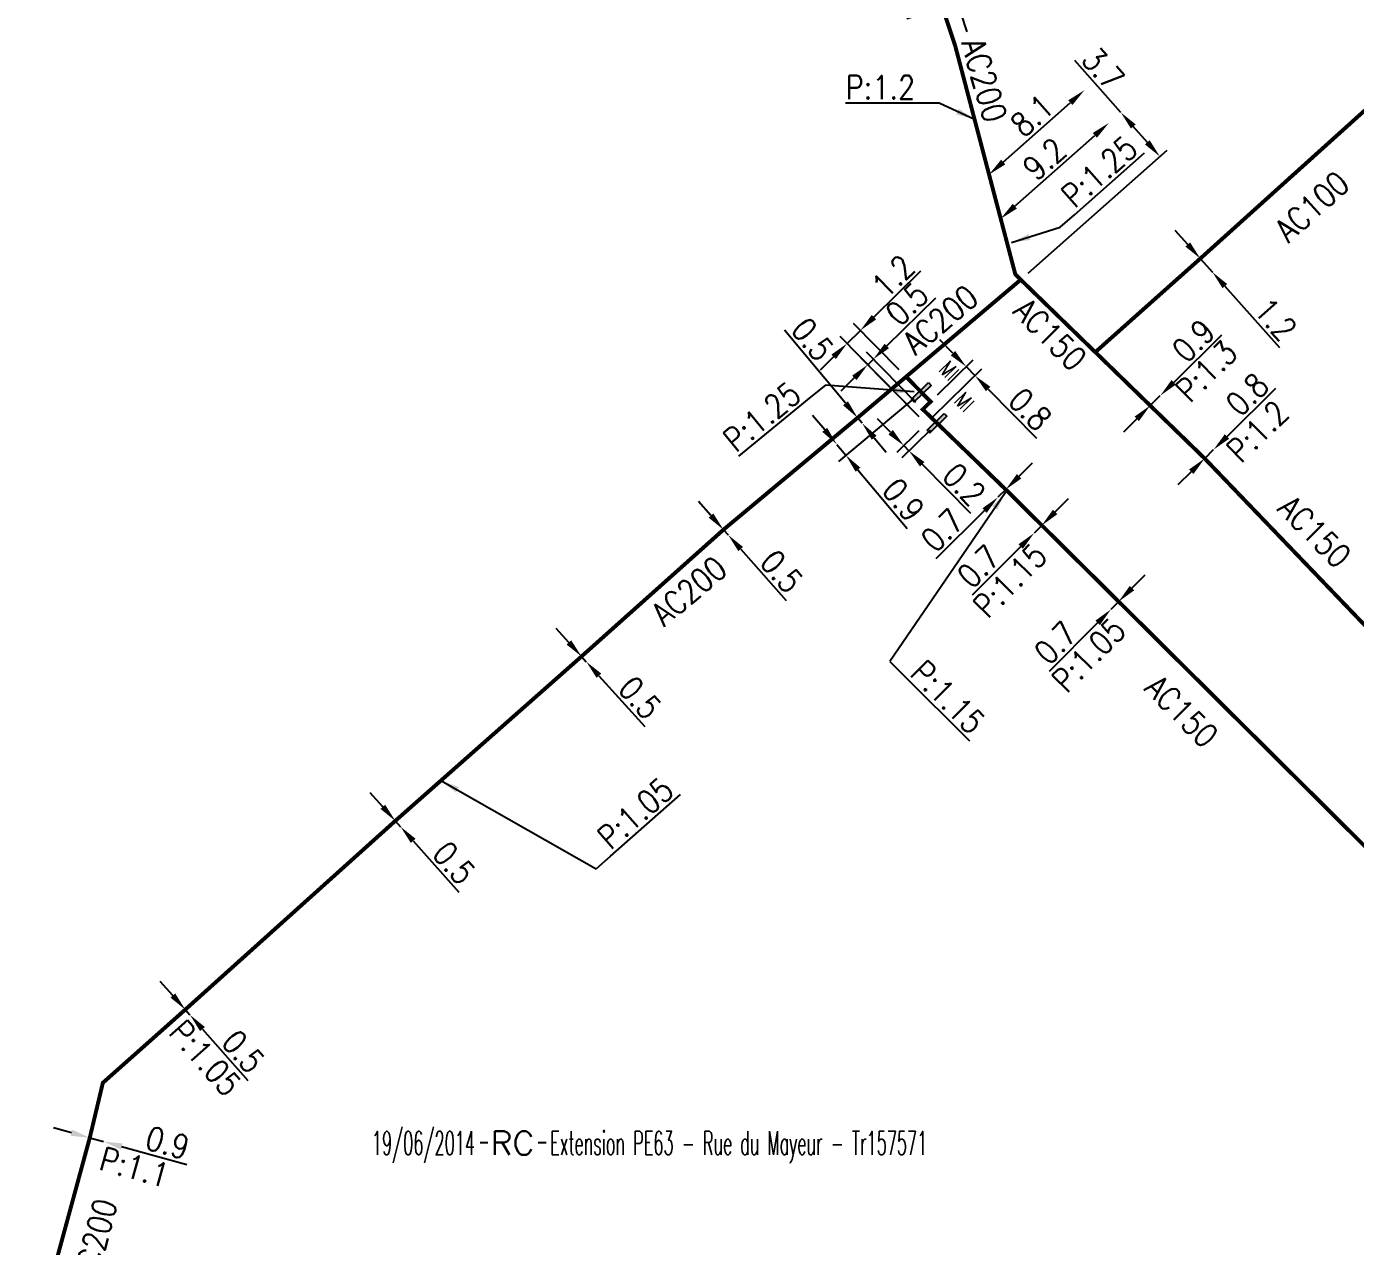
# Model space of a CAD drawing. Header units: millimetres. Extents: x 160996 to 162003, y 120996 to 122000.
# Drawn here: x 161427.9 to 161512.5, y 121206 to 121283.6 of the extents above; entities that cross this region are included whole.
import ezdxf
from ezdxf.enums import TextEntityAlignment as Align

# ---------------------------------------------------------------- set-up
doc = ezdxf.new("R2010")
doc.units = ezdxf.units.MM
doc.header["$PDMODE"] = 34
doc.linetypes.add('L_25_AP', pattern=[2000, 1000, 1000])
doc.layers.get('0').update_dxf_attribs({"linetype": 'CONTINUOUS'})
doc.layers.get('Defpoints').update_dxf_attribs({"linetype": 'CONTINUOUS'})
for name, color, linetype in [('L_150', 1, 'CONTINUOUS'), ('L_340', 7, 'CONTINUOUS'), ('L_910', 7, 'CONTINUOUS')]:
    doc.layers.add(name, color=color, linetype=linetype)
doc.styles.get("Standard").update_dxf_attribs({"font": 'romans.shx', "width": 0.85})
doc.dimstyles.get("Standard").update_dxf_attribs({"dimtxt": 1.5, "dimasz": 1.2, "dimexe": 0.625, "dimexo": 0.625, "dimgap": 0.25, "dimtad": 1, "dimdec": 1, "dimzin": 0, "dimdsep": 46, "dimtxsty": 'Standard', "dimcen": -0.5, "dimadec": 0, "dimazin": 0, "dimtfac": 1, "dimtdec": 1, "dimtmove": 0, "dimatfit": 3, "dimfxl": 0, "dimtolj": 1, "dimtzin": 0, "dimarcsym": 0})

# ---------------------------------------------------------------- blocks, each defined once
blk = doc.blocks.new('GIS_MODF')
at = {"color": 0, "linetype": 'Continuous', "flags": 128}
for points in [[(-2.176, -0.014), (-1.676, -0.014)], [(1.519, -0.014), (2.019, -0.014)]]:
    blk.add_lwpolyline(points, dxfattribs=at)
at = {"color": 0, "linetype": 'Continuous', "width": 0.5}
blk.add_attdef('DATE', text='', height=1.5, dxfattribs=at).set_placement((-2.502, -0.798), align=Align.RIGHT)
at = {"color": 0, "linetype": 'Continuous', "width": 1.771291}
blk.add_attdef('USER', text='', height=1.5, dxfattribs=at).set_placement((-1.507, -0.798), (1.276, -0.798), align=Align.FIT)
at = {"color": 0, "linetype": 'Continuous', "width": 0.5}
blk.add_attdef('DESC', (2.289, -0.798), '', height=1.5, dxfattribs=at)
blk = doc.blocks.new('L_340_16')
at = {"linetype": 'Continuous'}
blk.add_hatch(color=0, dxfattribs=at).paths.add_polyline_path([(0.125, 0.75), (-0.125, 0.75), (-0.125, -0.75), (0.125, -0.75)])
at = {"color": 0, "linetype": 'Continuous'}
blk.add_lwpolyline([(-0.125, 0.75), (0.125, 0.75), (0.125, -0.75), (-0.125, -0.75)], close=True, dxfattribs=at)
at = {"color": 0, "linetype": 'Continuous', "width": 0.75}
for tag, height, flags, p in [('MI', 1, 8, (0, 2.5)), ('DEF_LEG', 1.2, 3, (0, -5)), ('DEF_COUP', 1.2, 3, (0, -7.5)), ('DEF_TYPE', 1.2, 3, (0, -10))]:
    blk.add_attdef(tag, text='', height=height, dxfattribs=dict(at, flags=flags)).set_placement(p, align=Align.MIDDLE)
blk = doc.blocks.new('*D1144')
at = {"layer": 'Defpoints', "color": 0, "linetype": 'Continuous', "transparency": 16777216}
for p in [(161503.439, 121256.732), (161503.439, 121256.732), (161502.87, 121256.17)]:
    blk.add_point(p, dxfattribs=at)
at = {"layer": 'L_150', "color": 0, "linetype": 'Continuous', "lineweight": -2, "transparency": 16777216}
for p, q in [((161504.293, 121257.575), (161507.404, 121260.646)), ((161502.87, 121256.17), (161503.439, 121256.732)), ((161502.016, 121255.327), (161501.162, 121254.484))]:
    blk.add_line(p, q, dxfattribs=at)
at = {"layer": 'L_150', "color": 0, "linetype": 'Continuous', "transparency": 16777216}
for points in [[(161504.153, 121257.718), (161504.434, 121257.433), (161503.439, 121256.732)], [(161501.875, 121255.47), (161502.156, 121255.185), (161502.87, 121256.17)]]:
    blk.add_solid(points, dxfattribs=at)
at = {"layer": 'L_150', "color": 0, "linetype": 'Continuous', "transparency": 16777216, "insert": (161505.573, 121260.244), "char_height": 1.5, "attachment_point": 5, "rotation": 44.6239}
blk.add_mtext('\\A1;0.8', dxfattribs=at)
blk = doc.blocks.new('*D1145')
at = {"layer": 'Defpoints', "color": 0, "linetype": 'Continuous', "transparency": 16777216}
for p in [(161500.046, 121260.17), (161500.046, 121260.17), (161499.405, 121259.538)]:
    blk.add_point(p, dxfattribs=at)
at = {"layer": 'L_150', "color": 0, "linetype": 'Continuous', "lineweight": -2, "transparency": 16777216}
for p, q in [((161500.9, 121261.013), (161503.968, 121264.041)), ((161499.405, 121259.538), (161500.046, 121260.17)), ((161498.551, 121258.695), (161497.697, 121257.852))]:
    blk.add_line(p, q, dxfattribs=at)
at = {"layer": 'L_150', "color": 0, "linetype": 'Continuous', "transparency": 16777216}
for points in [[(161500.76, 121261.156), (161501.04, 121260.871), (161500.046, 121260.17)], [(161498.411, 121258.838), (161498.692, 121258.553), (161499.405, 121259.538)]]:
    blk.add_solid(points, dxfattribs=at)
at = {"layer": 'L_150', "color": 0, "linetype": 'Continuous', "transparency": 16777216, "insert": (161502.159, 121263.66), "char_height": 1.5, "attachment_point": 5, "rotation": 44.6239}
blk.add_mtext('\\A1;0.9', dxfattribs=at)
blk = doc.blocks.new('*D1146')
at = {"layer": 'Defpoints', "color": 0, "linetype": 'Continuous', "transparency": 16777216}
for p in [(161502.593, 121268.89), (161503.358, 121268.031), (161503.358, 121268.031)]:
    blk.add_point(p, dxfattribs=at)
at = {"layer": 'L_150', "color": 0, "linetype": 'Continuous', "lineweight": -2, "transparency": 16777216}
for p, q in [((161501.794, 121269.786), (161500.996, 121270.682)), ((161502.593, 121268.89), (161503.358, 121268.031)), ((161504.156, 121267.135), (161507.628, 121263.24))]:
    blk.add_line(p, q, dxfattribs=at)
at = {"layer": 'L_150', "color": 0, "linetype": 'Continuous', "transparency": 16777216}
for points in [[(161501.944, 121269.919), (161501.645, 121269.653), (161502.593, 121268.89)], [(161504.305, 121267.268), (161504.007, 121267.002), (161503.358, 121268.031)]]:
    blk.add_solid(points, dxfattribs=at)
at = {"layer": 'L_150', "color": 0, "linetype": 'Continuous', "transparency": 16777216, "insert": (161507.38, 121265.021), "char_height": 1.5, "attachment_point": 5, "rotation": 311.7048}
blk.add_mtext('\\A1;1.2', dxfattribs=at)
blk = doc.blocks.new('*D1147')
at = {"layer": 'Defpoints', "color": 0, "linetype": 'Continuous', "transparency": 16777216}
for p in [(161497.533, 121278.189), (161497.533, 121278.189), (161491.169, 121267.545)]:
    blk.add_point(p, dxfattribs=at)
at = {"layer": 'L_150', "color": 0, "linetype": 'Continuous', "lineweight": -2, "transparency": 16777216}
for p, q in [((161497.533, 121278.189), (161494.609, 121281.492)), ((161499.224, 121276.28), (161498.329, 121277.291)), ((161491.637, 121267.959), (161500.488, 121275.796))]:
    blk.add_line(p, q, dxfattribs=at)
at = {"layer": 'L_150', "color": 0, "linetype": 'Continuous', "transparency": 16777216}
for points in [[(161498.479, 121277.424), (161498.179, 121277.159), (161497.533, 121278.189)], [(161499.374, 121276.413), (161499.074, 121276.148), (161500.02, 121275.382)]]:
    blk.add_solid(points, dxfattribs=at)
at = {"layer": 'L_150', "color": 0, "linetype": 'Continuous', "transparency": 16777216, "insert": (161496.409, 121280.968), "char_height": 1.5, "attachment_point": 5, "rotation": 311.52715}
blk.add_mtext('\\A1;3.7', dxfattribs=at)
blk = doc.blocks.new('*D1148')
at = {"layer": 'Defpoints', "color": 0, "linetype": 'Continuous', "transparency": 16777216}
for p in [(161496.781, 121277.523), (161496.781, 121277.523), (161489.894, 121271.424)]:
    blk.add_point(p, dxfattribs=at)
at = {"layer": 'L_150', "color": 0, "linetype": 'Continuous', "lineweight": -2, "transparency": 16777216}
blk.add_line((161490.792, 121272.22), (161495.883, 121276.728), dxfattribs=at)
at = {"layer": 'L_150', "color": 0, "linetype": 'Continuous', "transparency": 16777216}
for points in [[(161495.75, 121276.878), (161496.016, 121276.578), (161496.781, 121277.523)], [(161490.66, 121272.369), (161490.925, 121272.07), (161489.894, 121271.424)]]:
    blk.add_solid(points, dxfattribs=at)
at = {"layer": 'L_150', "color": 0, "linetype": 'Continuous', "transparency": 16777216, "insert": (161492.675, 121275.222), "char_height": 1.5, "attachment_point": 5, "rotation": 41.52715}
blk.add_mtext('\\A1;9.2', dxfattribs=at)
blk = doc.blocks.new('*D1149')
at = {"layer": 'Defpoints', "color": 0, "linetype": 'Continuous', "transparency": 16777216}
for p in [(161495.221, 121279.602), (161495.221, 121279.602), (161489.154, 121274.235)]:
    blk.add_point(p, dxfattribs=at)
at = {"layer": 'L_150', "color": 0, "linetype": 'Continuous', "lineweight": -2, "transparency": 16777216}
blk.add_line((161490.053, 121275.03), (161494.322, 121278.807), dxfattribs=at)
at = {"layer": 'L_150', "color": 0, "linetype": 'Continuous', "transparency": 16777216}
for points in [[(161494.19, 121278.957), (161494.455, 121278.657), (161495.221, 121279.602)], [(161489.921, 121275.18), (161490.186, 121274.88), (161489.154, 121274.235)]]:
    blk.add_solid(points, dxfattribs=at)
at = {"layer": 'L_150', "color": 0, "linetype": 'Continuous', "transparency": 16777216, "insert": (161491.895, 121277.995), "char_height": 1.5, "attachment_point": 5, "rotation": 41.5024}
blk.add_mtext('\\A1;8.1', dxfattribs=at)
blk = doc.blocks.new('*D1150')
at = {"layer": 'Defpoints', "color": 0, "linetype": 'Continuous', "transparency": 16777216}
for p in [(161487.153, 121285.184), (161487.002, 121282.417), (161487.953, 121282.727)]:
    blk.add_point(p, dxfattribs=at)
at = {"layer": 'L_150', "color": 0, "linetype": 'Continuous', "lineweight": -2, "transparency": 16777216}
for p, q in [((161488.294, 121285.556), (161492.278, 121286.852)), ((161486.809, 121283.011), (161486.009, 121285.469)), ((161487.76, 121283.321), (161486.96, 121285.779)), ((161485.061, 121284.503), (161483.92, 121284.132)), ((161486.202, 121284.875), (161487.153, 121285.184))]:
    blk.add_line(p, q, dxfattribs=at)
at = {"layer": 'L_150', "color": 0, "linetype": 'Continuous', "transparency": 16777216}
for points in [[(161488.232, 121285.746), (161488.356, 121285.366), (161487.153, 121285.184)], [(161484.999, 121284.694), (161485.123, 121284.313), (161486.202, 121284.875)]]:
    blk.add_solid(points, dxfattribs=at)
at = {"layer": 'L_150', "color": 0, "linetype": 'Continuous', "transparency": 16777216, "insert": (161490.547, 121287.341), "char_height": 1.5, "attachment_point": 5, "rotation": 18.03015}
blk.add_mtext('\\A1;1.0', dxfattribs=at)
blk = doc.blocks.new('*D1165')
at = {"layer": 'Defpoints', "color": 0, "linetype": 'Continuous', "transparency": 16777216}
for p in [(161496.906, 121246.57), (161496.906, 121246.57), (161497.399, 121247.068)]:
    blk.add_point(p, dxfattribs=at)
at = {"layer": 'L_150', "color": 0, "linetype": 'Continuous', "lineweight": -2, "transparency": 16777216}
for p, q in [((161498.242, 121247.921), (161499.086, 121248.774)), ((161497.399, 121247.068), (161496.906, 121246.57)), ((161496.062, 121245.717), (161492.988, 121242.609))]:
    blk.add_line(p, q, dxfattribs=at)
at = {"layer": 'L_150', "color": 0, "linetype": 'Continuous', "transparency": 16777216}
for points in [[(161498.1, 121248.062), (161498.385, 121247.781), (161497.399, 121247.068)], [(161495.92, 121245.858), (161496.205, 121245.576), (161496.906, 121246.57)]]:
    blk.add_solid(points, dxfattribs=at)
at = {"layer": 'L_150', "color": 0, "linetype": 'Continuous', "transparency": 16777216, "insert": (161493.393, 121244.44), "char_height": 1.5, "attachment_point": 5, "rotation": 45.31604}
blk.add_mtext('\\A1;0.7', dxfattribs=at)
blk = doc.blocks.new('*D1166')
at = {"layer": 'Defpoints', "color": 0, "linetype": 'Continuous', "transparency": 16777216}
for p in [(161492.51, 121251.918), (161492.016, 121251.422), (161492.016, 121251.422)]:
    blk.add_point(p, dxfattribs=at)
at = {"layer": 'L_150', "color": 0, "linetype": 'Continuous', "lineweight": -2, "transparency": 16777216}
for p, q in [((161493.357, 121252.768), (161494.204, 121253.617)), ((161492.51, 121251.918), (161492.016, 121251.422)), ((161491.168, 121250.572), (161488.082, 121247.476))]:
    blk.add_line(p, q, dxfattribs=at)
at = {"layer": 'L_150', "color": 0, "linetype": 'Continuous', "transparency": 16777216}
for points in [[(161493.215, 121252.909), (161493.499, 121252.626), (161492.51, 121251.918)], [(161491.027, 121250.713), (161491.31, 121250.431), (161492.016, 121251.422)]]:
    blk.add_solid(points, dxfattribs=at)
at = {"layer": 'L_150', "color": 0, "linetype": 'Continuous', "transparency": 16777216, "insert": (161488.494, 121249.305), "char_height": 1.5, "attachment_point": 5, "rotation": 45.09385}
blk.add_mtext('\\A1;0.7', dxfattribs=at)
blk = doc.blocks.new('*D1167')
at = {"layer": 'Defpoints', "color": 0, "linetype": 'Continuous', "transparency": 16777216}
for p in [(161490.215, 121254.196), (161489.719, 121253.703), (161489.719, 121253.703)]:
    blk.add_point(p, dxfattribs=at)
at = {"layer": 'L_150', "color": 0, "linetype": 'Continuous', "lineweight": -2, "transparency": 16777216}
for p, q in [((161491.067, 121255.042), (161491.918, 121255.888)), ((161490.215, 121254.196), (161489.719, 121253.703)), ((161488.867, 121252.857), (161485.766, 121249.777))]:
    blk.add_line(p, q, dxfattribs=at)
at = {"layer": 'L_150', "color": 0, "linetype": 'Continuous', "transparency": 16777216}
for points in [[(161490.926, 121255.184), (161491.208, 121254.9), (161490.215, 121254.196)], [(161488.727, 121252.999), (161489.008, 121252.716), (161489.719, 121253.703)]]:
    blk.add_solid(points, dxfattribs=at)
at = {"layer": 'L_150', "color": 0, "linetype": 'Continuous', "transparency": 16777216, "insert": (161486.186, 121251.604), "char_height": 1.5, "attachment_point": 5, "rotation": 44.80956}
blk.add_mtext('\\A1;0.7', dxfattribs=at)
blk = doc.blocks.new('*D1168')
at = {"layer": 'Defpoints', "color": 0, "linetype": 'Continuous', "transparency": 16777216}
for p in [(161481.437, 121262.137), (161484.936, 121259.296), (161485.141, 121258.375)]:
    blk.add_point(p, dxfattribs=at)
at = {"layer": 'L_150', "color": 0, "linetype": 'Continuous', "lineweight": -2, "transparency": 16777216}
for p, q in [((161482.648, 121263.33), (161485.764, 121266.397)), ((161484.702, 121258.82), (161480.999, 121262.583)), ((161484.497, 121259.741), (161481.355, 121262.933)), ((161481.437, 121262.137), (161481.793, 121262.488)), ((161480.582, 121261.295), (161479.727, 121260.454))]:
    blk.add_line(p, q, dxfattribs=at)
at = {"layer": 'L_150', "color": 0, "linetype": 'Continuous', "transparency": 16777216}
for points in [[(161482.508, 121263.472), (161482.789, 121263.187), (161481.793, 121262.488)], [(161480.441, 121261.438), (161480.722, 121261.153), (161481.437, 121262.137)]]:
    blk.add_solid(points, dxfattribs=at)
at = {"layer": 'L_150', "color": 0, "linetype": 'Continuous', "transparency": 16777216, "insert": (161483.932, 121265.997), "char_height": 1.5, "attachment_point": 5, "rotation": 44.54959}
blk.add_mtext('\\A1;0.5', dxfattribs=at)
blk = doc.blocks.new('*D1169')
at = {"layer": 'Defpoints', "color": 0, "linetype": 'Continuous', "transparency": 16777216}
for p in [(161488.258, 121261.444), (161485.435, 121259.787), (161485.141, 121258.375)]:
    blk.add_point(p, dxfattribs=at)
at = {"layer": 'L_150', "color": 0, "linetype": 'Continuous', "lineweight": -2, "transparency": 16777216}
for p, q in [((161486.855, 121262.869), (161486.013, 121263.724)), ((161485.586, 121258.813), (161488.704, 121261.882)), ((161485.88, 121260.225), (161488.142, 121262.452)), ((161487.697, 121262.014), (161488.258, 121261.444)), ((161489.1, 121260.589), (161492.167, 121257.473))]:
    blk.add_line(p, q, dxfattribs=at)
at = {"layer": 'L_150', "color": 0, "linetype": 'Continuous', "transparency": 16777216}
for points in [[(161486.998, 121263.01), (161486.713, 121262.729), (161487.697, 121262.014)], [(161489.243, 121260.729), (161488.957, 121260.448), (161488.258, 121261.444)]]:
    blk.add_solid(points, dxfattribs=at)
at = {"layer": 'L_150', "color": 0, "linetype": 'Continuous', "transparency": 16777216, "insert": (161491.767, 121259.305), "char_height": 1.5, "attachment_point": 5, "rotation": 314.54959}
blk.add_mtext('\\A1;0.8', dxfattribs=at)
blk = doc.blocks.new('*D1170')
at = {"layer": 'Defpoints', "color": 0, "linetype": 'Continuous', "transparency": 16777216}
for p in [(161480.117, 121263.478), (161483.875, 121261.371), (161485.141, 121258.375)]:
    blk.add_point(p, dxfattribs=at)
at = {"layer": 'L_150', "color": 0, "linetype": 'Continuous', "lineweight": -2, "transparency": 16777216}
for p, q in [((161481.828, 121265.162), (161484.813, 121268.1)), ((161480.117, 121263.478), (161480.972, 121264.32)), ((161483.437, 121261.816), (161480.534, 121264.765)), ((161484.702, 121258.82), (161479.679, 121263.923)), ((161479.262, 121262.636), (161478.407, 121261.794))]:
    blk.add_line(p, q, dxfattribs=at)
at = {"layer": 'L_150', "color": 0, "linetype": 'Continuous', "transparency": 16777216}
for points in [[(161481.687, 121265.304), (161481.968, 121265.019), (161480.972, 121264.32)], [(161479.122, 121262.779), (161479.402, 121262.494), (161480.117, 121263.478)]]:
    blk.add_solid(points, dxfattribs=at)
at = {"layer": 'L_150', "color": 0, "linetype": 'Continuous', "transparency": 16777216, "insert": (161483.046, 121267.765), "char_height": 1.5, "attachment_point": 5, "rotation": 44.54959}
blk.add_mtext('\\A1;1.2', dxfattribs=at)
blk = doc.blocks.new('*D1171')
at = {"layer": 'Defpoints', "color": 0, "linetype": 'Continuous', "transparency": 16777216}
for p in [(161480.79, 121258.76), (161481.078, 121258.414), (161481.078, 121258.414)]:
    blk.add_point(p, dxfattribs=at)
at = {"layer": 'L_150', "color": 0, "linetype": 'Continuous', "lineweight": -2, "transparency": 16777216}
for p, q in [((161480.021, 121259.681), (161476.143, 121264.33)), ((161481.27, 121259.16), (161481.27, 121259.16)), ((161481.078, 121258.414), (161480.79, 121258.76)), ((161481.558, 121258.814), (161481.558, 121258.814)), ((161481.847, 121257.493), (161482.616, 121256.571))]:
    blk.add_line(p, q, dxfattribs=at)
at = {"layer": 'L_150', "color": 0, "linetype": 'Continuous', "transparency": 16777216}
for points in [[(161480.175, 121259.809), (161479.868, 121259.553), (161480.79, 121258.76)], [(161482, 121257.621), (161481.693, 121257.365), (161481.078, 121258.414)]]:
    blk.add_solid(points, dxfattribs=at)
at = {"layer": 'L_150', "color": 0, "linetype": 'Continuous', "transparency": 16777216, "insert": (161477.927, 121263.753), "char_height": 1.5, "attachment_point": 5, "rotation": 309.83539}
blk.add_mtext('\\A1;0.5', dxfattribs=at)
blk = doc.blocks.new('*D1172')
at = {"layer": 'Defpoints', "color": 0, "linetype": 'Continuous', "transparency": 16777216}
for p in [(161472.258, 121251.642), (161472.557, 121251.306), (161472.557, 121251.306)]:
    blk.add_point(p, dxfattribs=at)
at = {"layer": 'L_150', "color": 0, "linetype": 'Continuous', "lineweight": -2, "transparency": 16777216}
for p, q in [((161471.462, 121252.54), (161470.665, 121253.437)), ((161472.258, 121251.642), (161472.557, 121251.306)), ((161473.354, 121250.408), (161476.256, 121247.139))]:
    blk.add_line(p, q, dxfattribs=at)
at = {"layer": 'L_150', "color": 0, "linetype": 'Continuous', "transparency": 16777216}
for points in [[(161471.611, 121252.672), (161471.312, 121252.407), (161472.258, 121251.642)], [(161473.503, 121250.541), (161473.204, 121250.275), (161472.557, 121251.306)]]:
    blk.add_solid(points, dxfattribs=at)
at = {"layer": 'L_150', "color": 0, "linetype": 'Continuous', "transparency": 16777216, "insert": (161475.951, 121248.989), "char_height": 1.5, "attachment_point": 5, "rotation": 311.59301}
blk.add_mtext('\\A1;0.5', dxfattribs=at)
blk = doc.blocks.new('*D1173')
at = {"layer": 'Defpoints', "color": 0, "linetype": 'Continuous', "transparency": 16777216}
for p in [(161463.227, 121243.577), (161463.528, 121243.244), (161463.528, 121243.244)]:
    blk.add_point(p, dxfattribs=at)
at = {"layer": 'L_150', "color": 0, "linetype": 'Continuous', "lineweight": -2, "transparency": 16777216}
for p, q in [((161462.422, 121244.468), (161461.617, 121245.358)), ((161463.227, 121243.577), (161463.528, 121243.244)), ((161464.333, 121242.353), (161467.264, 121239.11))]:
    blk.add_line(p, q, dxfattribs=at)
at = {"layer": 'L_150', "color": 0, "linetype": 'Continuous', "transparency": 16777216}
for points in [[(161462.57, 121244.602), (161462.274, 121244.334), (161463.227, 121243.577)], [(161464.481, 121242.488), (161464.185, 121242.219), (161463.528, 121243.244)]]:
    blk.add_solid(points, dxfattribs=at)
at = {"layer": 'L_150', "color": 0, "linetype": 'Continuous', "transparency": 16777216, "insert": (161466.943, 121240.957), "char_height": 1.5, "attachment_point": 5, "rotation": 312.11066}
blk.add_mtext('\\A1;0.5', dxfattribs=at)
blk = doc.blocks.new('*D1174')
at = {"layer": 'Defpoints', "color": 0, "linetype": 'Continuous', "transparency": 16777216}
for p in [(161451.382, 121233.118), (161451.715, 121232.745), (161451.715, 121232.745)]:
    blk.add_point(p, dxfattribs=at)
at = {"layer": 'L_150', "color": 0, "linetype": 'Continuous', "lineweight": -2, "transparency": 16777216}
for p, q in [((161450.582, 121234.012), (161449.782, 121234.907)), ((161451.382, 121233.118), (161451.715, 121232.745)), ((161452.515, 121231.85), (161455.429, 121228.591))]:
    blk.add_line(p, q, dxfattribs=at)
at = {"layer": 'L_150', "color": 0, "linetype": 'Continuous', "transparency": 16777216}
for points in [[(161450.731, 121234.145), (161450.433, 121233.879), (161451.382, 121233.118)], [(161452.664, 121231.984), (161452.366, 121231.717), (161451.715, 121232.745)]]:
    blk.add_solid(points, dxfattribs=at)
at = {"layer": 'L_150', "color": 0, "linetype": 'Continuous', "transparency": 16777216, "insert": (161455.117, 121230.44), "char_height": 1.5, "attachment_point": 5, "rotation": 311.7986}
blk.add_mtext('\\A1;0.5', dxfattribs=at)
blk = doc.blocks.new('*D1225')
at = {"layer": 'Defpoints', "color": 0, "linetype": 'Continuous', "transparency": 16777216}
for p in [(161484.846, 121260.385), (161479.468, 121257.071), (161479.468, 121257.071)]:
    blk.add_point(p, dxfattribs=at)
at = {"layer": 'L_340', "color": 0, "linetype": 'Continuous', "lineweight": -2, "transparency": 16777216}
for p, q in [((161484.366, 121259.985), (161479.565, 121255.98)), ((161478.7, 121257.993), (161477.931, 121258.914)), ((161479.468, 121257.071), (161480.045, 121256.38)), ((161480.814, 121255.459), (161483.943, 121251.708))]:
    blk.add_line(p, q, dxfattribs=at)
at = {"layer": 'L_340', "color": 0, "linetype": 'Continuous', "transparency": 16777216}
for points in [[(161478.853, 121258.121), (161478.546, 121257.865), (161479.468, 121257.071)], [(161480.967, 121255.587), (161480.66, 121255.331), (161480.045, 121256.38)]]:
    blk.add_solid(points, dxfattribs=at)
at = {"layer": 'L_340', "color": 0, "linetype": 'Continuous', "transparency": 16777216, "insert": (161483.714, 121253.543), "char_height": 1.5, "attachment_point": 5, "rotation": 309.83539}
blk.add_mtext('\\A1;0.9', dxfattribs=at)
blk = doc.blocks.new('*D1226')
at = {"layer": 'Defpoints', "color": 0, "linetype": 'Continuous', "transparency": 16777216}
for p in [(161485.141, 121258.375), (161485.843, 121258.419), (161483.733, 121256.989)]:
    blk.add_point(p, dxfattribs=at)
at = {"layer": 'L_340', "color": 0, "linetype": 'Continuous', "lineweight": -2, "transparency": 16777216}
for p, q in [((161482.891, 121257.844), (161482.049, 121258.699)), ((161484.695, 121257.937), (161483.287, 121256.551)), ((161485.398, 121257.981), (161483.611, 121256.222)), ((161483.733, 121256.989), (161484.056, 121256.66)), ((161484.898, 121255.805), (161487.965, 121252.69))]:
    blk.add_line(p, q, dxfattribs=at)
at = {"layer": 'L_340', "color": 0, "linetype": 'Continuous', "transparency": 16777216}
for points in [[(161483.033, 121257.984), (161482.748, 121257.704), (161483.733, 121256.989)], [(161485.041, 121255.945), (161484.756, 121255.665), (161484.056, 121256.66)]]:
    blk.add_solid(points, dxfattribs=at)
at = {"layer": 'L_340', "color": 0, "linetype": 'Continuous', "transparency": 16777216, "insert": (161487.565, 121254.521), "char_height": 1.5, "attachment_point": 5, "rotation": 314.54959}
blk.add_mtext('\\A1;0.2', dxfattribs=at)
blk = doc.blocks.new('*D1304')
at = {"layer": 'Defpoints', "color": 0, "linetype": 'Continuous', "transparency": 16777216}
for p in [(161438.02, 121221.109), (161438.318, 121220.772), (161438.318, 121220.772)]:
    blk.add_point(p, dxfattribs=at)
at = {"layer": 'L_150', "color": 0, "linetype": 'Continuous', "lineweight": -2, "transparency": 16777216}
for p, q in [((161437.225, 121222.008), (161436.43, 121222.907)), ((161438.02, 121221.109), (161438.318, 121220.772)), ((161439.113, 121219.873), (161442.009, 121216.598))]:
    blk.add_line(p, q, dxfattribs=at)
at = {"layer": 'L_150', "color": 0, "linetype": 'Continuous', "transparency": 16777216}
for points in [[(161437.375, 121222.14), (161437.076, 121221.875), (161438.02, 121221.109)], [(161439.263, 121220.005), (161438.963, 121219.74), (161438.318, 121220.772)]]:
    blk.add_solid(points, dxfattribs=at)
at = {"layer": 'L_150', "color": 0, "linetype": 'Continuous', "transparency": 16777216, "insert": (161441.708, 121218.448), "char_height": 1.5, "attachment_point": 5, "rotation": 311.48236}
blk.add_mtext('\\A1;0.5', dxfattribs=at)
blk = doc.blocks.new('*D1305')
at = {"layer": 'Defpoints', "color": 0, "linetype": 'Continuous', "transparency": 16777216}
for p in [(161431.944, 121212.956), (161432.812, 121212.718), (161432.812, 121212.718)]:
    blk.add_point(p, dxfattribs=at)
at = {"layer": 'L_150', "color": 0, "linetype": 'Continuous', "lineweight": -2, "transparency": 16777216}
for p, q in [((161430.787, 121213.273), (161429.63, 121213.59)), ((161431.944, 121212.956), (161432.812, 121212.718)), ((161433.97, 121212.401), (161438.127, 121211.262))]:
    blk.add_line(p, q, dxfattribs=at)
at = {"layer": 'L_150', "color": 0, "linetype": 'Continuous', "transparency": 16777216}
for points in [[(161430.84, 121213.466), (161430.734, 121213.08), (161431.944, 121212.956)], [(161434.023, 121212.594), (161433.917, 121212.208), (161432.812, 121212.718)]]:
    blk.add_solid(points, dxfattribs=at)
at = {"layer": 'L_150', "color": 0, "linetype": 'Continuous', "transparency": 16777216, "insert": (161436.892, 121212.638), "char_height": 1.5, "attachment_point": 5, "rotation": 344.68383}
blk.add_mtext('\\A1;0.9', dxfattribs=at)

msp = doc.modelspace()

# ---------------------------------------------------------------- linework, layer by layer
at = {"layer": 'L_150', "linetype": 'L_25_AP', "const_width": 0.25, "flags": 128}
for points in [[(161758.042, 121000), (161755.483, 121002.658), (161749.185, 121009.113), (161743.549, 121014.839), (161737.923, 121020.563), (161730.629, 121027.774), (161723.616, 121034.91), (161717.046, 121041.406), (161701.25, 121057.145), (161689.216, 121069.388), (161689.216, 121069.388), (161678.104, 121080.378), (161666.405, 121091.906), (161650.32, 121107.96), (161639.203, 121118.933), (161630.847, 121127.084), (161626.544, 121131.281), (161615.512, 121142.534), (161615.512, 121142.534), (161607.762, 121150.322), (161598.034, 121160.066), (161586.342, 121171.8), (161577.282, 121181.11), (161569.011, 121189.45), (161560.859, 121197.97), (161549.085, 121209.66), (161541.202, 121217.457), (161532.127, 121226.468), (161521.851, 121236.647), (161514.574, 121243.979), (161502.87, 121256.17), (161499.405, 121259.538), (161499.405, 121259.538), (161491.169, 121267.545), (161490.827, 121267.878), (161489.894, 121271.424), (161489.154, 121274.235), (161487.002, 121282.417), (161485.375, 121287.3), (161485.321, 121288.074), (161483.47, 121293.806), (161480.322, 121303.369), (161478.641, 121308.355), (161478.129, 121309.872), (161469.614, 121335.116), (161467.585, 121340.802), (161465.012, 121348.089), (161465.012, 121348.089), (161465.012, 121348.089), (161464.149, 121348.465), (161464.039, 121348.797), (161463.013, 121351.88), (161463.786, 121353.192), (161452.53, 121388.095), (161452.08, 121389.269), (161452.08, 121389.269)], [(161495.911, 121262.935), (161502.593, 121268.89), (161502.593, 121268.89), (161523.981, 121288.158), (161556.367, 121316.417), (161573.36, 121331.249), (161575.585, 121333.19), (161577.808, 121333.742), (161579.069, 121334.055), (161579.069, 121334.055), (161579.792, 121332.791), (161579.945, 121332.533)], [(161491.169, 121267.545), (161483.875, 121261.371), (161480.79, 121258.76), (161472.258, 121251.642), (161463.227, 121243.577), (161451.382, 121233.118), (161451.382, 121233.118), (161438.02, 121221.109), (161432.776, 121216.451), (161431.944, 121212.956), (161429.34, 121203.381), (161428.057, 121198.663), (161429.528, 121195.961), (161432.954, 121190.491), (161433.931, 121188.931), (161437.71, 121182.893), (161446.658, 121169.017), (161457.264, 121154.969), (161458.443, 121153.373), (161459.255, 121152.357)], [(161483.875, 121261.371), (161484.846, 121260.385), (161485.435, 121259.787), (161484.936, 121259.296), (161490.215, 121254.196), (161492.51, 121251.918), (161497.399, 121247.068), (161526.391, 121218.245), (161533.566, 121210.756), (161547.04, 121197.328), (161557.477, 121187.06), (161573.555, 121170.96), (161581.212, 121163.099), (161589.171, 121154.857), (161601.517, 121142.501), (161609.593, 121134.431), (161609.593, 121134.431), (161630.915, 121113.243), (161630.915, 121113.243), (161660.579, 121083.897), (161668.771, 121076.17), (161671.659, 121072.849), (161676.18, 121068.256), (161683.217, 121061.214), (161699.634, 121044.54), (161708.216, 121035.8), (161713.951, 121030.041), (161722.775, 121021.175), (161730.035, 121013.65), (161736.567, 121007.168), (161741.742, 121001.963), (161743.692, 121000)]]:
    msp.add_lwpolyline(points, dxfattribs=at)

# ---------------------------------------------------------------- block references
at = {"layer": 'L_340'}
ref = msp.add_blockref('L_340_16', (161484.846, 121260.385), dxfattribs=dict(at, rotation=314.5495889202247))
ref.add_attrib('MI', 'MI', dxfattribs={"layer": '0', "color": 0, "linetype": 'Continuous', "height": 1, "rotation": 314.54959, "width": 0.75, "flags": 8}).set_placement((161486.612, 121261.758), align=Align.MIDDLE)
ref = msp.add_blockref('L_340_16', (161485.843, 121258.419), dxfattribs=dict(at, rotation=314.5495889202247))
ref.add_attrib('MI', 'MI', dxfattribs={"layer": '0', "color": 0, "linetype": 'Continuous', "height": 1, "rotation": 314.54959, "width": 0.75, "flags": 8}).set_placement((161487.588, 121259.766), align=Align.MIDDLE)
at = {"layer": 'L_910'}
ref = msp.add_blockref('GIS_MODF', (161458.952, 121212.666), dxfattribs=at)
ref.add_attrib('DATE', '19/06/2014', dxfattribs={"layer": '0', "color": 0, "linetype": 'Continuous', "height": 1.5, "width": 0.5}).set_placement((161456.45, 121211.868), align=Align.RIGHT)
ref.add_attrib('USER', 'RC', dxfattribs={"layer": '0', "color": 0, "linetype": 'Continuous', "height": 1.5, "width": 0.99919}).set_placement((161457.445, 121211.868), (161460.228, 121211.868), align=Align.FIT)
ref.add_attrib('DESC', 'Extension PE63 - Rue du Mayeur - Tr157571', (161461.241, 121211.868), dxfattribs={"layer": '0', "color": 0, "linetype": 'Continuous', "height": 1.5, "width": 0.5})

# ---------------------------------------------------------------- texts
at = {"layer": 'L_150', "linetype": 'Continuous', "width": 0.85}
for s, rotation, p in [('AC200', 286.13152, (161487.377, 121282.621)), ('AC100', 42.01557, (161508.195, 121269.835)), ('AC200', 40.24355, (161484.478, 121262.688)), ('AC150', 314.93752, (161490.597, 121265.444)), ('P:1.3', 44.6239, (161501.934, 121259.639)), ('P:1.2', 44.6239, (161505.181, 121255.812)), ('AC150', 314.93752, (161507.43, 121252.899)), ('P:1.15', 45.31604, (161489.078, 121245.91)), ('AC200', 40.24355, (161468.485, 121245.432)), ('P:1.05', 45.31604, (161494.087, 121241.173)), ('AC150', 314.93752, (161498.97, 121241.471)), ('P:1.05', 311.48236, (161436.902, 121219.598)), ('P:1.1', 344.68383, (161432.456, 121210.947)), ('AC200', 74.78345, (161432.299, 121203.593))]:
    msp.add_text(s, height=1.5, rotation=rotation, dxfattribs=at).set_placement(p)
at = {"layer": 'L_150', "linetype": 'Continuous', "insert": (161480.03, 121279.035), "char_height": 1.5, "attachment_point": 7}
msp.add_mtext('P:1.2', dxfattribs=at)
at = {"layer": 'L_150', "linetype": 'Continuous', "char_height": 1.5, "attachment_point": 7}
for s, insert, rotation in [('P:1.25', (161494.603, 121272.029), 41.52715), ('P:1.25', (161473.051, 121256.502), 39.31272), ('P:1.15', (161484.049, 121242.411), 315.02711), ('P:1.05', (161465.084, 121231.215), 41.42326)]:
    msp.add_mtext(s, dxfattribs=dict(at, insert=insert, rotation=rotation))

# ---------------------------------------------------------------- dimensions: what is measured, and where the dimension line sits
at = {"layer": 'L_150', "linetype": 'Continuous'}
for base, p1, p2, angle, picture, middle in [((161487.153, 121285.184), (161487.002, 121282.417), (161487.953, 121282.727), 198.03015, '*D1150', (161490.856, 121286.39)), ((161497.533, 121278.189), (161491.169, 121267.545), (161497.533, 121278.189), 311.52715, '*D1147', (161495.66, 121280.305)), ((161495.221, 121279.602), (161489.154, 121274.235), (161495.221, 121279.602), 221.5024, '*D1149', (161492.558, 121277.246)), ((161496.781, 121277.523), (161489.894, 121271.424), (161496.781, 121277.523), 221.52715, '*D1148', (161493.338, 121274.474)), ((161503.358, 121268.031), (161502.593, 121268.89), (161503.358, 121268.031), 131.7048, '*D1146', (161506.633, 121264.356)), ((161480.117, 121263.478), (161483.875, 121261.371), (161485.141, 121258.375), 44.54959, '*D1170', (161483.748, 121267.052)), ((161481.437, 121262.137), (161484.936, 121259.296), (161485.141, 121258.375), 44.54959, '*D1168', (161484.634, 121265.284)), ((161481.0781, 121258.4141), (161480.7898, 121258.7596), (161481.0781, 121258.4141), 129.83539, '*D1171', (161477.159, 121263.1121)), ((161500.046, 121260.17), (161499.405, 121259.538), (161500.046, 121260.17), 224.6239, '*D1145', (161502.861, 121262.949)), ((161488.258, 121261.444), (161485.435, 121259.787), (161485.141, 121258.375), 134.54959, '*D1169', (161491.054, 121258.604)), ((161503.439, 121256.732), (161502.87, 121256.17), (161503.439, 121256.732), 224.6239, '*D1144', (161506.276, 121259.532)), ((161489.719, 121253.703), (161490.215, 121254.196), (161489.719, 121253.703), 44.80956, '*D1167', (161486.891, 121250.894)), ((161472.5571, 121251.3057), (161472.2583, 121251.6423), (161472.5571, 121251.3057), 131.59301, '*D1172', (161475.2029, 121248.3249)), ((161492.016, 121251.422), (161492.51, 121251.918), (161492.016, 121251.422), 45.09385, '*D1166', (161489.202, 121248.599)), ((161496.906, 121246.57), (161497.399, 121247.068), (161496.906, 121246.57), 45.31604, '*D1165', (161494.104, 121243.736)), ((161463.528, 121243.244), (161463.227, 121243.577), (161463.528, 121243.244), 132.11066, '*D1173', (161466.201, 121240.287)), ((161451.715, 121232.745), (161451.382, 121233.118), (161451.715, 121232.745), 131.7986, '*D1174', (161454.372, 121229.774)), ((161438.318, 121220.772), (161438.02, 121221.109), (161438.318, 121220.772), 131.48236, '*D1304', (161440.958, 121217.786)), ((161432.812, 121212.718), (161431.944, 121212.956), (161432.812, 121212.718), 164.68383, '*D1305', (161436.627, 121211.673))]:
    dim = msp.add_linear_dim(base=base, p1=p1, p2=p2, angle=angle, dimstyle='Standard', dxfattribs=at)
    dim.commit()
    dim.dimension.update_dxf_attribs({"geometry": picture, "text_midpoint": middle, "dimtype": 160})
at = {"layer": 'L_340', "linetype": 'Continuous'}
dim = msp.add_linear_dim(base=(161479.468, 121257.071), p1=(161484.846, 121260.385), p2=(161479.468, 121257.071), angle=309.83539, dimstyle='Standard', dxfattribs=at)
dim.commit()
dim.dimension.update_dxf_attribs({"geometry": '*D1225', "text_midpoint": (161482.946, 121252.902), "dimtype": 160})
dim = msp.add_linear_dim(base=(161483.733, 121256.989), p1=(161485.843, 121258.419), p2=(161485.141, 121258.375), angle=314.54959, text='0.2', dimstyle='Standard', dxfattribs=at)
dim.commit()
dim.dimension.update_dxf_attribs({"geometry": '*D1226', "text_midpoint": (161486.852, 121253.82), "dimtype": 160})

# ---------------------------------------------------------------- leaders
at = {"layer": 'L_150', "linetype": 'Continuous', "annotation_type": 0, "has_hookline": 1, "hookline_direction": 1, "text_width": 4.493}
msp.add_leader([(161488.233, 121277.736), (161485.973, 121278.785), (161484.773, 121278.785)], dimstyle='Standard', dxfattribs=at)
at = {"layer": 'L_150', "linetype": 'Continuous', "annotation_type": 0, "has_hookline": 1, "text_width": 5.707}
for points, hookline_direction, horizontal_direction in [([(161490.574, 121269.903), (161493.683, 121270.88), (161494.581, 121271.676)], 0, (0.748642, 0.662975, 0)), ([(161484.395, 121260.41), (161478.747, 121260.843), (161477.819, 121260.083)], 1, (0.7737, 0.633553, 0)), ([(161490.191, 121254.017), (161482.846, 121243.259), (161483.695, 121242.411)], 0, (0.707441, -0.706772, 0)), ([(161454.287, 121235.683), (161464.162, 121230.068), (161465.062, 121230.862)], 0, (0.749843, 0.661616, 0))]:
    msp.add_leader(points, dimstyle='Standard', dxfattribs=dict(at, hookline_direction=hookline_direction, horizontal_direction=horizontal_direction))

doc.saveas('drawing.dxf')
